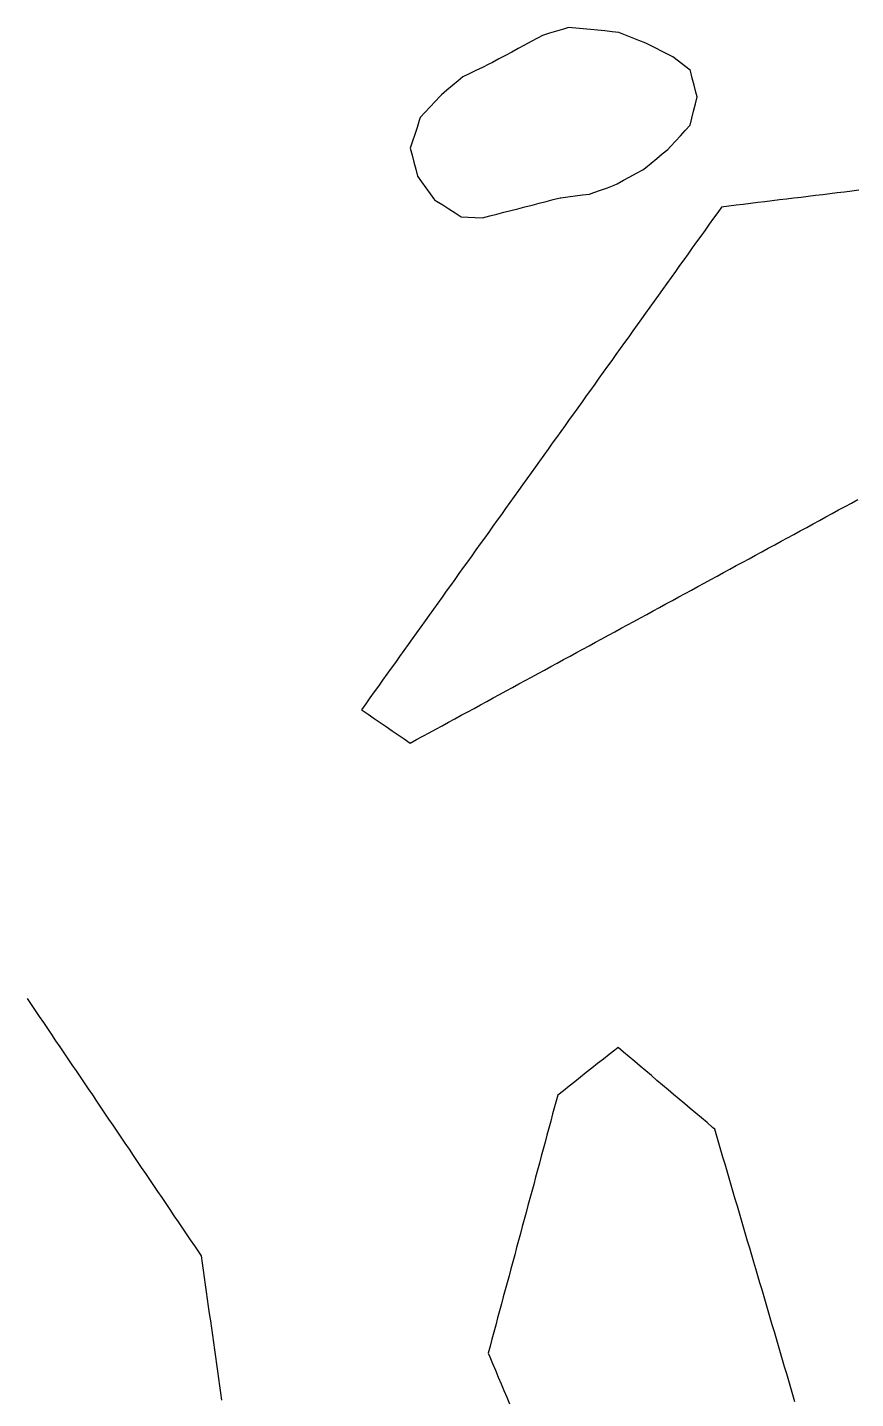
# Model space of a CAD drawing. Header units: millimetres. Extents: x 230 to 3347, y 514 to 5196.
# Drawn here: x 525.6 to 639.3, y 2463.3 to 2651.5 of the extents above; entities that cross this region are included whole.
import ezdxf

# ---------------------------------------------------------------- set-up
doc = ezdxf.new("R2010")
doc.units = ezdxf.units.MM
for name, color, linetype in [('ALL_ISLANDS', 7, 'Continuous'), ('OUTLINE_ISLAND_01', 7, 'Continuous'), ('OUTLINE_ISLAND_17', 7, 'Continuous')]:
    doc.layers.add(name, color=color, linetype=linetype)

msp = doc.modelspace()

# ---------------------------------------------------------------- linework, layer by layer
at = {"layer": 'ALL_ISLANDS'}
msp.add_lwpolyline([(616.6121, 2645.6705), (615.8121, 2646.2705), (615.0121, 2646.8705), (614.2121, 2647.4705), (613.6437, 2647.7659), (612.7564, 2648.2271), (611.8691, 2648.6882), (610.9817, 2649.1494), (610.4898, 2649.3481), (609.5625, 2649.7225), (608.6353, 2650.097), (607.708, 2650.4714), (606.7808, 2650.8458), (605.8702, 2650.9357), (604.875, 2651.0338), (603.8799, 2651.1319), (602.8847, 2651.2301), (601.8895, 2651.3282), (600.8943, 2651.4264), (599.8992, 2651.5245), (599.1847, 2651.307), (598.2281, 2651.0157), (597.2714, 2650.7244), (596.3148, 2650.4332), (595.6144, 2650.0542), (594.7349, 2649.5783), (593.8554, 2649.1024), (592.976, 2648.6265), (592.0965, 2648.1506), (591.217, 2647.6746), (590.3375, 2647.1987), (589.458, 2646.7228), (588.9598, 2646.4817), (588.0597, 2646.046), (587.1596, 2645.6103), (586.2595, 2645.1747), (585.3594, 2644.739), (584.7256, 2644.2106), (583.9575, 2643.5703), (583.1894, 2642.93), (582.4213, 2642.2897), (582.2532, 2642.1092), (581.5715, 2641.3776), (580.8899, 2640.6459), (580.2082, 2639.9142), (579.5266, 2639.1826), (579.3864, 2638.7496), (579.0785, 2637.7982), (578.7706, 2636.8467), (578.4627, 2635.8953), (578.1548, 2634.9439), (578.398, 2633.9991), (578.6473, 2633.0307), (578.8965, 2632.0623), (579.1458, 2631.0938), (579.7095, 2630.3138), (580.2952, 2629.5033), (580.881, 2628.6927), (581.4667, 2627.8822), (581.7692, 2627.6905), (582.6138, 2627.1551), (583.4584, 2626.6197), (584.3031, 2626.0843), (585.1477, 2625.549), (586.0821, 2625.5006), (587.0808, 2625.449), (588.0794, 2625.3974), (588.0919, 2625.4006), (589.0605, 2625.6494), (590.029, 2625.8983), (590.9975, 2626.1472), (591.9661, 2626.396), (592.9346, 2626.6449), (593.9031, 2626.8938), (594.8717, 2627.1426), (595.8402, 2627.3915), (596.8088, 2627.6404), (597.7773, 2627.8893), (598.7458, 2628.1381), (598.8146, 2628.1469), (599.8064, 2628.2741), (600.7983, 2628.4012), (601.7902, 2628.5283), (602.7821, 2628.6554), (603.3515, 2628.8579), (604.2937, 2629.193), (605.2359, 2629.5281), (606.178, 2629.8631), (606.5687, 2630.0742), (607.4485, 2630.5495), (608.3283, 2631.0248), (609.2081, 2631.5001), (610.0879, 2631.9754), (610.4432, 2632.2637), (611.2197, 2632.8938), (611.9963, 2633.5238), (612.7728, 2634.1539), (613.5493, 2634.784), (613.8992, 2635.1642), (614.5764, 2635.9001), (615.2535, 2636.6359), (615.9307, 2637.3717), (616.6079, 2638.1076), (616.8405, 2639.0737), (617.0745, 2640.0459), (617.3086, 2641.0181), (617.5427, 2641.9904), (617.3784, 2642.64), (617.1332, 2643.6095), (616.8881, 2644.579), (616.6429, 2645.5485)], close=True, dxfattribs=at)
for points in [[(639.772, 2629.1685), (638.7794, 2629.0476), (637.7867, 2628.9266), (636.7941, 2628.8057), (635.8014, 2628.6847), (634.8087, 2628.5638), (633.8161, 2628.4428), (632.8234, 2628.3219), (631.8308, 2628.2009), (630.8381, 2628.08), (629.8455, 2627.959), (628.8528, 2627.838), (627.8601, 2627.7171), (626.8675, 2627.5961), (625.8748, 2627.4752), (624.8822, 2627.3542), (623.8895, 2627.2333), (622.8968, 2627.1123), (621.9042, 2626.9914), (620.9115, 2626.8704), (620.3877, 2626.1398), (619.805, 2625.3271), (619.2223, 2624.5144), (618.6396, 2623.7017), (618.057, 2622.889), (617.4743, 2622.0763), (616.8916, 2621.2636), (616.3089, 2620.4509), (615.7262, 2619.6382), (615.1435, 2618.8255), (614.5609, 2618.0128), (613.9782, 2617.2001), (613.3955, 2616.3874), (612.8128, 2615.5747), (612.2301, 2614.762), (611.6474, 2613.9493), (611.0648, 2613.1366), (610.4821, 2612.3239), (609.8994, 2611.5112), (609.3167, 2610.6985), (608.734, 2609.8858), (608.1513, 2609.0731), (607.5687, 2608.2604), (606.986, 2607.4477), (606.4033, 2606.635), (605.8206, 2605.8223), (605.2379, 2605.0096), (604.6552, 2604.1969), (604.0725, 2603.3842), (603.4899, 2602.5715), (602.9072, 2601.7588), (602.3245, 2600.9461), (601.7418, 2600.1334), (601.1591, 2599.3207), (600.5764, 2598.508), (599.9938, 2597.6953), (599.4111, 2596.8826), (598.8284, 2596.0699), (598.2457, 2595.2572), (597.663, 2594.4445), (597.0803, 2593.6318), (596.4977, 2592.8191), (595.915, 2592.0064), (595.3323, 2591.1937), (594.7496, 2590.3811), (594.1669, 2589.5684), (593.5842, 2588.7557), (593.0016, 2587.943), (592.4189, 2587.1303), (591.8362, 2586.3176), (591.2535, 2585.5049), (590.6708, 2584.6922), (590.0881, 2583.8795), (589.5055, 2583.0668), (588.9228, 2582.2541), (588.3401, 2581.4414), (587.7574, 2580.6287), (587.1747, 2579.816), (586.592, 2579.0033), (586.0094, 2578.1906), (585.4267, 2577.3779), (584.844, 2576.5652), (584.2613, 2575.7525), (583.6786, 2574.9398), (583.0959, 2574.1271), (582.5133, 2573.3144), (581.9306, 2572.5017), (581.3479, 2571.689), (580.7652, 2570.8763), (580.1825, 2570.0636), (579.5998, 2569.2509), (579.0172, 2568.4382), (578.4345, 2567.6255), (577.8518, 2566.8128), (577.2691, 2566.0001), (576.6864, 2565.1874), (576.1037, 2564.3747), (575.5211, 2563.562), (574.9384, 2562.7493), (574.3557, 2561.9366), (573.773, 2561.1239), (573.1903, 2560.3112), (572.6076, 2559.4985), (572.025, 2558.6858), (571.4423, 2557.8731), (571.5345, 2557.81), (572.3599, 2557.2456), (573.1854, 2556.6811), (574.0108, 2556.1166), (574.8363, 2555.5521), (575.6618, 2554.9877), (576.4872, 2554.4232), (577.3127, 2553.8587), (578.1381, 2553.2943), (579.0069, 2553.7666), (579.8854, 2554.2442), (580.764, 2554.7219), (581.6425, 2555.1995), (582.5211, 2555.6772), (583.3996, 2556.1548), (584.2782, 2556.6325), (585.1567, 2557.1101), (586.0353, 2557.5877), (586.9138, 2558.0654), (587.7924, 2558.543), (588.671, 2559.0207), (589.5495, 2559.4983), (590.4281, 2559.976), (591.3066, 2560.4536), (592.1852, 2560.9313), (593.0637, 2561.4089), (593.9423, 2561.8866), (594.8208, 2562.3642), (595.6994, 2562.8418), (596.5779, 2563.3195), (597.4565, 2563.7971), (598.335, 2564.2748), (599.2136, 2564.7524), (600.0921, 2565.2301), (600.9707, 2565.7077), (601.8492, 2566.1854), (602.7278, 2566.663), (603.6063, 2567.1407), (604.4849, 2567.6183), (605.3635, 2568.0959), (606.242, 2568.5736), (607.1206, 2569.0512), (607.9991, 2569.5289), (608.8777, 2570.0065), (609.7562, 2570.4842), (610.6348, 2570.9618), (611.5133, 2571.4395), (612.3919, 2571.9171), (613.2704, 2572.3948), (614.149, 2572.8724), (615.0275, 2573.35), (615.9061, 2573.8277), (616.7846, 2574.3053), (617.6632, 2574.783), (618.5417, 2575.2606), (619.4203, 2575.7383), (620.2988, 2576.2159), (621.1774, 2576.6936), (622.056, 2577.1712), (622.9345, 2577.6489), (623.8131, 2578.1265), (624.6916, 2578.6041), (625.5702, 2579.0818), (626.4487, 2579.5594), (627.3273, 2580.0371), (628.2058, 2580.5147), (629.0844, 2580.9924), (629.9629, 2581.47), (630.8415, 2581.9477), (631.72, 2582.4253), (632.5986, 2582.903), (633.4771, 2583.3806), (634.3557, 2583.8582), (635.2342, 2584.3359), (636.1128, 2584.8135), (636.9913, 2585.2912), (637.8699, 2585.7688), (638.7485, 2586.2465), (639.627, 2586.7241)], [(552.279, 2463.1104), (552.1386, 2464.1005), (551.9983, 2465.0906), (551.8579, 2466.0807), (551.7175, 2467.0708), (551.5772, 2468.0609), (551.4368, 2469.0511), (551.2965, 2470.0412), (551.1561, 2471.0313), (551.0158, 2472.0214), (550.8754, 2473.0115), (550.7351, 2474.0016), (550.5947, 2474.9917), (550.4543, 2475.9818), (550.314, 2476.9719), (550.1736, 2477.962), (550.0333, 2478.9521), (549.8929, 2479.9422), (549.7526, 2480.9323), (549.6122, 2481.9224), (549.4719, 2482.9125), (549.0997, 2483.4624), (548.5393, 2484.2906), (547.9789, 2485.1189), (547.4184, 2485.9471), (546.858, 2486.7753), (546.2976, 2487.6035), (545.7372, 2488.4317), (545.1768, 2489.2599), (544.6163, 2490.0881), (544.0559, 2490.9163), (543.4955, 2491.7445), (542.9351, 2492.5727), (542.3746, 2493.4009), (541.8142, 2494.2291), (541.2538, 2495.0573), (540.6934, 2495.8856), (540.133, 2496.7138), (539.5725, 2497.542), (539.0121, 2498.3702), (538.4517, 2499.1984), (537.8913, 2500.0266), (537.3309, 2500.8548), (536.7704, 2501.683), (536.21, 2502.5112), (535.6496, 2503.3394), (535.0892, 2504.1676), (534.5287, 2504.9958), (533.9683, 2505.824), (533.4079, 2506.6523), (532.8475, 2507.4805), (532.2871, 2508.3087), (531.7266, 2509.1369), (531.1662, 2509.9651), (530.6058, 2510.7933), (530.0454, 2511.6215), (529.485, 2512.4497), (528.9245, 2513.2779), (528.3641, 2514.1061), (527.8037, 2514.9343), (527.2433, 2515.7625), (526.6828, 2516.5907), (526.1224, 2517.4189), (525.562, 2518.2472)], [(630.9868, 2462.8867), (630.7044, 2463.846), (630.4221, 2464.8053), (630.1397, 2465.7646), (629.8573, 2466.7239), (629.575, 2467.6832), (629.2926, 2468.6425), (629.0103, 2469.6018), (628.7279, 2470.5611), (628.4455, 2471.5204), (628.1632, 2472.4798), (627.8808, 2473.4391), (627.5985, 2474.3984), (627.3161, 2475.3577), (627.0338, 2476.317), (626.7514, 2477.2763), (626.469, 2478.2356), (626.1867, 2479.1949), (625.9043, 2480.1542), (625.622, 2481.1135), (625.3396, 2482.0728), (625.0572, 2483.0322), (624.7749, 2483.9915), (624.4925, 2484.9508), (624.2102, 2485.9101), (623.9278, 2486.8694), (623.6455, 2487.8287), (623.3631, 2488.788), (623.0807, 2489.7473), (622.7984, 2490.7066), (622.516, 2491.6659), (622.2337, 2492.6252), (621.9513, 2493.5846), (621.6689, 2494.5439), (621.3866, 2495.5032), (621.1042, 2496.4625), (620.8219, 2497.4218), (620.5395, 2498.3811), (620.2572, 2499.3404), (619.9748, 2500.2997), (619.6745, 2500.5535), (618.9107, 2501.199), (618.1468, 2501.8444), (617.383, 2502.4899), (616.6192, 2503.1353), (615.8554, 2503.7808), (615.0916, 2504.4262), (614.3278, 2505.0717), (613.564, 2505.7171), (612.8002, 2506.3626), (612.0364, 2507.008), (611.2726, 2507.6535), (610.5088, 2508.2989), (609.745, 2508.9444), (608.9812, 2509.5898), (608.2174, 2510.2353), (607.4536, 2510.8807), (606.6898, 2511.5262), (606.2384, 2511.1683), (605.4547, 2510.5471), (604.6711, 2509.9259), (603.8874, 2509.3047), (603.1038, 2508.6835), (602.3201, 2508.0623), (601.5365, 2507.4411), (600.7528, 2506.8199), (599.9692, 2506.1987), (599.1855, 2505.5775), (598.4019, 2504.9563), (598.2298, 2504.3189), (597.9691, 2503.3535), (597.7084, 2502.3881), (597.4477, 2501.4226), (597.187, 2500.4572), (596.9263, 2499.4918), (596.6656, 2498.5264), (596.4049, 2497.5609), (596.1442, 2496.5955), (595.8835, 2495.6301), (595.6228, 2494.6647), (595.3622, 2493.6993), (595.1015, 2492.7338), (594.8408, 2491.7684), (594.5801, 2490.803), (594.3194, 2489.8376), (594.0587, 2488.8721), (593.798, 2487.9067), (593.5373, 2486.9413), (593.2766, 2485.9759), (593.0159, 2485.0105), (592.7552, 2484.045), (592.4946, 2483.0796), (592.2339, 2482.1142), (591.9732, 2481.1488), (591.7125, 2480.1833), (591.4518, 2479.2179), (591.1911, 2478.2525), (590.9304, 2477.2871), (590.6697, 2476.3217), (590.409, 2475.3562), (590.1483, 2474.3908), (589.8876, 2473.4254), (589.627, 2472.46), (589.3663, 2471.4945), (589.1056, 2470.5291), (588.8449, 2469.5637), (589.0612, 2469.0507), (589.4496, 2468.1292), (589.8381, 2467.2078), (590.2266, 2466.2863), (590.615, 2465.3649), (591.0035, 2464.4434), (591.392, 2463.5219), (591.7804, 2462.6005)]]:
    msp.add_lwpolyline(points, dxfattribs=at)
at = {"layer": 'OUTLINE_ISLAND_01'}
for points in [[(639.772, 2629.1685), (638.7794, 2629.0476), (637.7867, 2628.9266), (636.7941, 2628.8057), (635.8014, 2628.6847), (634.8087, 2628.5638), (633.8161, 2628.4428), (632.8234, 2628.3219), (631.8308, 2628.2009), (630.8381, 2628.08), (629.8455, 2627.959), (628.8528, 2627.838), (627.8601, 2627.7171), (626.8675, 2627.5961), (625.8748, 2627.4752), (624.8822, 2627.3542), (623.8895, 2627.2333), (622.8968, 2627.1123), (621.9042, 2626.9914), (620.9115, 2626.8704), (620.3877, 2626.1398), (619.805, 2625.3271), (619.2223, 2624.5144), (618.6396, 2623.7017), (618.057, 2622.889), (617.4743, 2622.0763), (616.8916, 2621.2636), (616.3089, 2620.4509), (615.7262, 2619.6382), (615.1435, 2618.8255), (614.5609, 2618.0128), (613.9782, 2617.2001), (613.3955, 2616.3874), (612.8128, 2615.5747), (612.2301, 2614.762), (611.6474, 2613.9493), (611.0648, 2613.1366), (610.4821, 2612.3239), (609.8994, 2611.5112), (609.3167, 2610.6985), (608.734, 2609.8858), (608.1513, 2609.0731), (607.5687, 2608.2604), (606.986, 2607.4477), (606.4033, 2606.635), (605.8206, 2605.8223), (605.2379, 2605.0096), (604.6552, 2604.1969), (604.0725, 2603.3842), (603.4899, 2602.5715), (602.9072, 2601.7588), (602.3245, 2600.9461), (601.7418, 2600.1334), (601.1591, 2599.3207), (600.5764, 2598.508), (599.9938, 2597.6953), (599.4111, 2596.8826), (598.8284, 2596.0699), (598.2457, 2595.2572), (597.663, 2594.4445), (597.0803, 2593.6318), (596.4977, 2592.8191), (595.915, 2592.0064), (595.3323, 2591.1937), (594.7496, 2590.3811), (594.1669, 2589.5684), (593.5842, 2588.7557), (593.0016, 2587.943), (592.4189, 2587.1303), (591.8362, 2586.3176), (591.2535, 2585.5049), (590.6708, 2584.6922), (590.0881, 2583.8795), (589.5055, 2583.0668), (588.9228, 2582.2541), (588.3401, 2581.4414), (587.7574, 2580.6287), (587.1747, 2579.816), (586.592, 2579.0033), (586.0094, 2578.1906), (585.4267, 2577.3779), (584.844, 2576.5652), (584.2613, 2575.7525), (583.6786, 2574.9398), (583.0959, 2574.1271), (582.5133, 2573.3144), (581.9306, 2572.5017), (581.3479, 2571.689), (580.7652, 2570.8763), (580.1825, 2570.0636), (579.5998, 2569.2509), (579.0172, 2568.4382), (578.4345, 2567.6255), (577.8518, 2566.8128), (577.2691, 2566.0001), (576.6864, 2565.1874), (576.1037, 2564.3747), (575.5211, 2563.562), (574.9384, 2562.7493), (574.3557, 2561.9366), (573.773, 2561.1239), (573.1903, 2560.3112), (572.6076, 2559.4985), (572.025, 2558.6858), (571.4423, 2557.8731), (571.5345, 2557.81), (572.3599, 2557.2456), (573.1854, 2556.6811), (574.0108, 2556.1166), (574.8363, 2555.5521), (575.6618, 2554.9877), (576.4872, 2554.4232), (577.3127, 2553.8587), (578.1381, 2553.2943), (579.0069, 2553.7666), (579.8854, 2554.2442), (580.764, 2554.7219), (581.6425, 2555.1995), (582.5211, 2555.6772), (583.3996, 2556.1548), (584.2782, 2556.6325), (585.1567, 2557.1101), (586.0353, 2557.5877), (586.9138, 2558.0654), (587.7924, 2558.543), (588.671, 2559.0207), (589.5495, 2559.4983), (590.4281, 2559.976), (591.3066, 2560.4536), (592.1852, 2560.9313), (593.0637, 2561.4089), (593.9423, 2561.8866), (594.8208, 2562.3642), (595.6994, 2562.8418), (596.5779, 2563.3195), (597.4565, 2563.7971), (598.335, 2564.2748), (599.2136, 2564.7524), (600.0921, 2565.2301), (600.9707, 2565.7077), (601.8492, 2566.1854), (602.7278, 2566.663), (603.6063, 2567.1407), (604.4849, 2567.6183), (605.3635, 2568.0959), (606.242, 2568.5736), (607.1206, 2569.0512), (607.9991, 2569.5289), (608.8777, 2570.0065), (609.7562, 2570.4842), (610.6348, 2570.9618), (611.5133, 2571.4395), (612.3919, 2571.9171), (613.2704, 2572.3948), (614.149, 2572.8724), (615.0275, 2573.35), (615.9061, 2573.8277), (616.7846, 2574.3053), (617.6632, 2574.783), (618.5417, 2575.2606), (619.4203, 2575.7383), (620.2988, 2576.2159), (621.1774, 2576.6936), (622.056, 2577.1712), (622.9345, 2577.6489), (623.8131, 2578.1265), (624.6916, 2578.6041), (625.5702, 2579.0818), (626.4487, 2579.5594), (627.3273, 2580.0371), (628.2058, 2580.5147), (629.0844, 2580.9924), (629.9629, 2581.47), (630.8415, 2581.9477), (631.72, 2582.4253), (632.5986, 2582.903), (633.4771, 2583.3806), (634.3557, 2583.8582), (635.2342, 2584.3359), (636.1128, 2584.8135), (636.9913, 2585.2912), (637.8699, 2585.7688), (638.7485, 2586.2465), (639.627, 2586.7241)], [(552.279, 2463.1104), (552.1386, 2464.1005), (551.9983, 2465.0906), (551.8579, 2466.0807), (551.7175, 2467.0708), (551.5772, 2468.0609), (551.4368, 2469.0511), (551.2965, 2470.0412), (551.1561, 2471.0313), (551.0158, 2472.0214), (550.8754, 2473.0115), (550.7351, 2474.0016), (550.5947, 2474.9917), (550.4543, 2475.9818), (550.314, 2476.9719), (550.1736, 2477.962), (550.0333, 2478.9521), (549.8929, 2479.9422), (549.7526, 2480.9323), (549.6122, 2481.9224), (549.4719, 2482.9125), (549.0997, 2483.4624), (548.5393, 2484.2906), (547.9789, 2485.1189), (547.4184, 2485.9471), (546.858, 2486.7753), (546.2976, 2487.6035), (545.7372, 2488.4317), (545.1768, 2489.2599), (544.6163, 2490.0881), (544.0559, 2490.9163), (543.4955, 2491.7445), (542.9351, 2492.5727), (542.3746, 2493.4009), (541.8142, 2494.2291), (541.2538, 2495.0573), (540.6934, 2495.8856), (540.133, 2496.7138), (539.5725, 2497.542), (539.0121, 2498.3702), (538.4517, 2499.1984), (537.8913, 2500.0266), (537.3309, 2500.8548), (536.7704, 2501.683), (536.21, 2502.5112), (535.6496, 2503.3394), (535.0892, 2504.1676), (534.5287, 2504.9958), (533.9683, 2505.824), (533.4079, 2506.6523), (532.8475, 2507.4805), (532.2871, 2508.3087), (531.7266, 2509.1369), (531.1662, 2509.9651), (530.6058, 2510.7933), (530.0454, 2511.6215), (529.485, 2512.4497), (528.9245, 2513.2779), (528.3641, 2514.1061), (527.8037, 2514.9343), (527.2433, 2515.7625), (526.6828, 2516.5907), (526.1224, 2517.4189), (525.562, 2518.2472)], [(630.9868, 2462.8867), (630.7044, 2463.846), (630.4221, 2464.8053), (630.1397, 2465.7646), (629.8573, 2466.7239), (629.575, 2467.6832), (629.2926, 2468.6425), (629.0103, 2469.6018), (628.7279, 2470.5611), (628.4455, 2471.5204), (628.1632, 2472.4798), (627.8808, 2473.4391), (627.5985, 2474.3984), (627.3161, 2475.3577), (627.0338, 2476.317), (626.7514, 2477.2763), (626.469, 2478.2356), (626.1867, 2479.1949), (625.9043, 2480.1542), (625.622, 2481.1135), (625.3396, 2482.0728), (625.0572, 2483.0322), (624.7749, 2483.9915), (624.4925, 2484.9508), (624.2102, 2485.9101), (623.9278, 2486.8694), (623.6455, 2487.8287), (623.3631, 2488.788), (623.0807, 2489.7473), (622.7984, 2490.7066), (622.516, 2491.6659), (622.2337, 2492.6252), (621.9513, 2493.5846), (621.6689, 2494.5439), (621.3866, 2495.5032), (621.1042, 2496.4625), (620.8219, 2497.4218), (620.5395, 2498.3811), (620.2572, 2499.3404), (619.9748, 2500.2997), (619.6745, 2500.5535), (618.9107, 2501.199), (618.1468, 2501.8444), (617.383, 2502.4899), (616.6192, 2503.1353), (615.8554, 2503.7808), (615.0916, 2504.4262), (614.3278, 2505.0717), (613.564, 2505.7171), (612.8002, 2506.3626), (612.0364, 2507.008), (611.2726, 2507.6535), (610.5088, 2508.2989), (609.745, 2508.9444), (608.9812, 2509.5898), (608.2174, 2510.2353), (607.4536, 2510.8807), (606.6898, 2511.5262), (606.2384, 2511.1683), (605.4547, 2510.5471), (604.6711, 2509.9259), (603.8874, 2509.3047), (603.1038, 2508.6835), (602.3201, 2508.0623), (601.5365, 2507.4411), (600.7528, 2506.8199), (599.9692, 2506.1987), (599.1855, 2505.5775), (598.4019, 2504.9563), (598.2298, 2504.3189), (597.9691, 2503.3535), (597.7084, 2502.3881), (597.4477, 2501.4226), (597.187, 2500.4572), (596.9263, 2499.4918), (596.6656, 2498.5264), (596.4049, 2497.5609), (596.1442, 2496.5955), (595.8835, 2495.6301), (595.6228, 2494.6647), (595.3622, 2493.6993), (595.1015, 2492.7338), (594.8408, 2491.7684), (594.5801, 2490.803), (594.3194, 2489.8376), (594.0587, 2488.8721), (593.798, 2487.9067), (593.5373, 2486.9413), (593.2766, 2485.9759), (593.0159, 2485.0105), (592.7552, 2484.045), (592.4946, 2483.0796), (592.2339, 2482.1142), (591.9732, 2481.1488), (591.7125, 2480.1833), (591.4518, 2479.2179), (591.1911, 2478.2525), (590.9304, 2477.2871), (590.6697, 2476.3217), (590.409, 2475.3562), (590.1483, 2474.3908), (589.8876, 2473.4254), (589.627, 2472.46), (589.3663, 2471.4945), (589.1056, 2470.5291), (588.8449, 2469.5637), (589.0612, 2469.0507), (589.4496, 2468.1292), (589.8381, 2467.2078), (590.2266, 2466.2863), (590.615, 2465.3649), (591.0035, 2464.4434), (591.392, 2463.5219), (591.7804, 2462.6005)]]:
    msp.add_lwpolyline(points, dxfattribs=at)
at = {"layer": 'OUTLINE_ISLAND_17'}
msp.add_lwpolyline([(616.6121, 2645.6705), (615.8121, 2646.2705), (615.0121, 2646.8705), (614.2121, 2647.4705), (613.6437, 2647.7659), (612.7564, 2648.2271), (611.8691, 2648.6882), (610.9817, 2649.1494), (610.4898, 2649.3481), (609.5625, 2649.7225), (608.6353, 2650.097), (607.708, 2650.4714), (606.7808, 2650.8458), (605.8702, 2650.9357), (604.875, 2651.0338), (603.8799, 2651.1319), (602.8847, 2651.2301), (601.8895, 2651.3282), (600.8943, 2651.4264), (599.8992, 2651.5245), (599.1847, 2651.307), (598.2281, 2651.0157), (597.2714, 2650.7244), (596.3148, 2650.4332), (595.6144, 2650.0542), (594.7349, 2649.5783), (593.8554, 2649.1024), (592.976, 2648.6265), (592.0965, 2648.1506), (591.217, 2647.6746), (590.3375, 2647.1987), (589.458, 2646.7228), (588.9598, 2646.4817), (588.0597, 2646.046), (587.1596, 2645.6103), (586.2595, 2645.1747), (585.3594, 2644.739), (584.7256, 2644.2106), (583.9575, 2643.5703), (583.1894, 2642.93), (582.4213, 2642.2897), (582.2532, 2642.1092), (581.5715, 2641.3776), (580.8899, 2640.6459), (580.2082, 2639.9142), (579.5266, 2639.1826), (579.3864, 2638.7496), (579.0785, 2637.7982), (578.7706, 2636.8467), (578.4627, 2635.8953), (578.1548, 2634.9439), (578.398, 2633.9991), (578.6473, 2633.0307), (578.8965, 2632.0623), (579.1458, 2631.0938), (579.7095, 2630.3138), (580.2952, 2629.5033), (580.881, 2628.6927), (581.4667, 2627.8822), (581.7692, 2627.6905), (582.6138, 2627.1551), (583.4584, 2626.6197), (584.3031, 2626.0843), (585.1477, 2625.549), (586.0821, 2625.5006), (587.0808, 2625.449), (588.0794, 2625.3974), (588.0919, 2625.4006), (589.0605, 2625.6494), (590.029, 2625.8983), (590.9975, 2626.1472), (591.9661, 2626.396), (592.9346, 2626.6449), (593.9031, 2626.8938), (594.8717, 2627.1426), (595.8402, 2627.3915), (596.8088, 2627.6404), (597.7773, 2627.8893), (598.7458, 2628.1381), (598.8146, 2628.1469), (599.8064, 2628.2741), (600.7983, 2628.4012), (601.7902, 2628.5283), (602.7821, 2628.6554), (603.3515, 2628.8579), (604.2937, 2629.193), (605.2359, 2629.5281), (606.178, 2629.8631), (606.5687, 2630.0742), (607.4485, 2630.5495), (608.3283, 2631.0248), (609.2081, 2631.5001), (610.0879, 2631.9754), (610.4432, 2632.2637), (611.2197, 2632.8938), (611.9963, 2633.5238), (612.7728, 2634.1539), (613.5493, 2634.784), (613.8992, 2635.1642), (614.5764, 2635.9001), (615.2535, 2636.6359), (615.9307, 2637.3717), (616.6079, 2638.1076), (616.8405, 2639.0737), (617.0745, 2640.0459), (617.3086, 2641.0181), (617.5427, 2641.9904), (617.3784, 2642.64), (617.1332, 2643.6095), (616.8881, 2644.579), (616.6429, 2645.5485)], close=True, dxfattribs=at)

doc.saveas('drawing.dxf')
